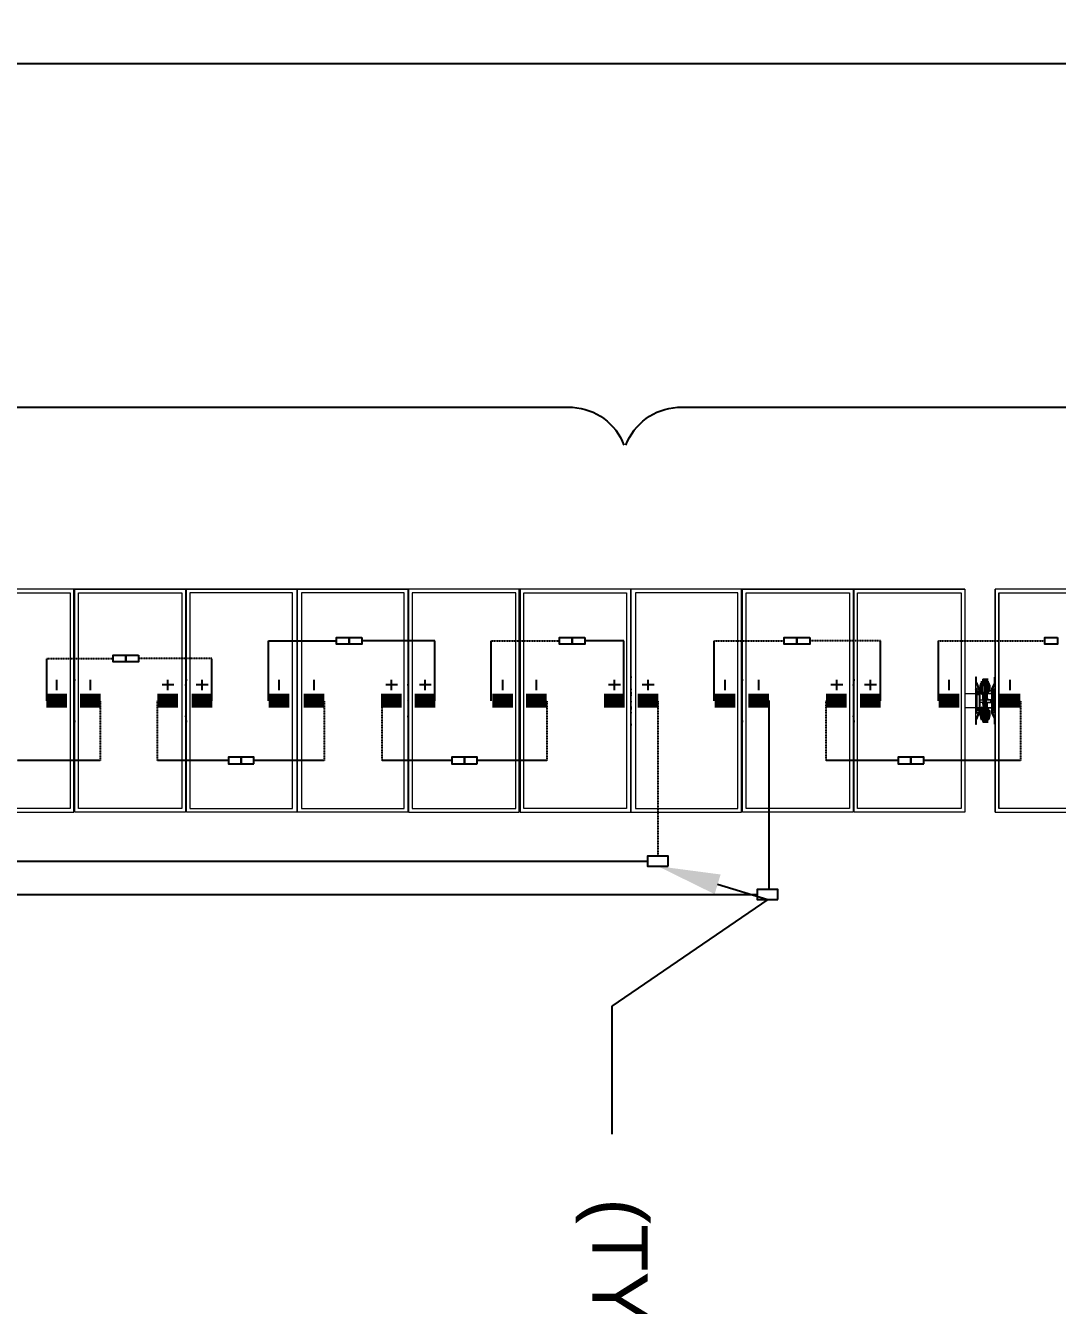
# Model space of a CAD drawing. Header units: feet. Extents: x -13743 to 68376, y -48 to 67763.
# Drawn here: x 4518.5 to 4889.8, y 2246 to 2706.7 of the extents above; entities that cross this region are included whole.
import ezdxf
from ezdxf import colors
from ezdxf.entities.mleader import LeaderData, LeaderLine
from ezdxf.lldxf.tags import DXFTag
from ezdxf.math import Vec2, Vec3

# ---------------------------------------------------------------- set-up
doc = ezdxf.new("R2010")
doc.units = ezdxf.units.FT
doc.header["$MEASUREMENT"] = 0
doc.linetypes.add('HIDDEN', pattern=[0.375, 0.25, -0.125])
for name, color, linetype in [('E-DC HARNESS-NEG', 170, 'DC HARNESS CABLE'), ('E-DC HARNESS-POS', 10, 'DC HARNESS CABLE'), ('E-HARN-COMP', 8, 'Continuous'), ('E-TRNK-CABL-NEG', 6, 'HIDDEN'), ('E-TRUNK-CABLE-POS', 6, 'HIDDEN'), ('G-ANNO-TEXT', 1, 'Continuous'), ('Polarity-Text', 7, 'Continuous')]:
    doc.layers.add(name, color=color, linetype=linetype)
doc.styles.add('NEI-A', font='arial.ttf')
doc.styles.get("Standard").update_dxf_attribs({"font": 'arial.ttf'})
tags = doc.linetypes.add('DC HARNESS CABLE', pattern='A,0.5,-0.2,["DH",Standard,S=0.1,R=0,X=-0.1,Y=-0.05],-0.2', length=0.9).pattern_tags.tags
tags[6] = DXFTag(74, 10)

# ---------------------------------------------------------------- blocks, each defined once
blk = doc.blocks.new('A$C47dfd34d')
at = {"lineweight": 5}
for points in [[(11.8445, 0.4133), (11.8445, 0), (12.0495, 0), (12.0495, 0.4133)], [(12.0428, 0.4067), (12.0428, 0.0067), (11.8529, 0.0067), (11.8529, 0.4067)], [(12.2562, 0.4133), (12.2562, 0), (12.0512, 0), (12.0512, 0.4133)], [(12.0578, 0.4067), (12.2495, 0.4067), (12.2495, 0.0067), (12.0578, 0.0067)], [(12.2578, 0.4133), (12.4628, 0.4133), (12.4628, 0), (12.2578, 0)], [(12.2645, 0.4067), (12.2645, 0.0067), (12.4545, 0.0067), (12.4545, 0.4067)], [(12.4628, 0.4133), (12.6678, 0.4133), (12.6678, 0), (12.4628, 0)], [(12.4712, 0.4067), (12.4712, 0.0067), (12.6612, 0.0067), (12.6612, 0.4067)], [(12.6695, 0), (12.8745, 0), (12.8745, 0.4133), (12.6695, 0.4133)], [(12.6762, 0.0067), (12.8678, 0.0067), (12.8678, 0.4067), (12.6762, 0.4067)], [(12.8761, 0.4133), (12.8761, 0), (13.0811, 0), (13.0811, 0.4133)], [(13.0728, 0.4067), (13.0728, 0.0067), (12.8828, 0.0067), (12.8828, 0.4067)], [(13.2861, 0.4133), (13.0811, 0.4133), (13.0811, 0), (13.2861, 0)], [(13.0895, 0.0067), (13.2795, 0.0067), (13.2795, 0.4067), (13.0895, 0.4067)], [(13.2878, 0), (13.2878, 0.4133), (13.4928, 0.4133), (13.4928, 0)], [(13.2945, 0.0067), (13.2945, 0.4067), (13.4861, 0.4067), (13.4861, 0.0067)], [(13.4945, 0), (13.4945, 0.4133), (13.6994, 0.4133), (13.6994, 0)], [(13.5011, 0.0067), (13.5011, 0.4067), (13.6928, 0.4067), (13.6928, 0.0067)], [(13.7561, 0.4133), (13.7561, 0), (13.9611, 0), (13.9611, 0.4133)], [(13.7561, 0), (13.7561, 0.4133)], [(13.9528, 0.4067), (13.9528, 0.0067), (13.7628, 0.0067), (13.7628, 0.4067)], [(13.7628, 0.0067), (13.7628, 0.4067)], [(12.0512, 0.25), (12.0495, 0.25)], [(12.2578, 0.25), (12.2562, 0.25)], [(12.4645, 0.25), (12.4628, 0.25)], [(12.6695, 0.25), (12.6678, 0.25)], [(12.8761, 0.25), (12.8745, 0.25)], [(13.0828, 0.25), (13.0811, 0.25)], [(13.2878, 0.25), (13.2861, 0.25)], [(13.4945, 0.25), (13.4928, 0.25)], [(13.7194, 0.2433), (13.7211, 0.2433)], [(13.7428, 0.2433), (13.7411, 0.2433), (13.7428, 0.2433), (13.7411, 0.2433), (13.7411, 0.235), (13.7411, 0.2433), (13.7411, 0.245), (13.7411, 0.2467), (13.7411, 0.245), (13.7394, 0.245), (13.7394, 0.2467), (13.7328, 0.2467), (13.7394, 0.2467), (13.7411, 0.2467), (13.7394, 0.2467), (13.7394, 0.245), (13.7394, 0.2433), (13.7394, 0.2417), (13.7394, 0.2433), (13.7411, 0.2433), (13.7394, 0.2433), (13.7411, 0.2433), (13.7411, 0.235), (13.7411, 0.2433), (13.7411, 0.245), (13.7394, 0.245), (13.7411, 0.245), (13.7394, 0.245), (13.7411, 0.245), (13.7411, 0.2433)], [(13.7361, 0.2433), (13.7344, 0.2433)], [(13.7378, 0.2417), (13.7361, 0.2417), (13.7378, 0.2417), (13.7378, 0.2433), (13.7394, 0.245), (13.7411, 0.245), (13.7411, 0.2467), (13.7428, 0.2467), (13.7411, 0.2467), (13.7411, 0.245), (13.7394, 0.245), (13.7378, 0.2433)], [(13.7361, 0.2433), (13.7361, 0.24), (13.7361, 0.2433), (13.7378, 0.2433)], [(13.7378, 0.2417), (13.7378, 0.2217), (13.7394, 0.2217), (13.7394, 0.2417)], [(13.7378, 0.2417), (13.7378, 0.2217), (13.7394, 0.2217), (13.7394, 0.2417)], [(13.7511, 0.2283), (13.7494, 0.2283), (13.7494, 0.23), (13.7544, 0.24), (13.7544, 0.2433), (13.7544, 0.25), (13.7561, 0.25), (13.7544, 0.25), (13.7544, 0.2433), (13.7544, 0.24), (13.7544, 0.2383), (13.7561, 0.2383), (13.7511, 0.2283), (13.7511, 0.225), (13.7544, 0.225), (13.7544, 0.2233), (13.7544, 0.1883), (13.7528, 0.1883), (13.7528, 0.19), (13.7528, 0.1917), (13.7511, 0.1917), (13.7511, 0.19), (13.7528, 0.19), (13.7528, 0.1883), (13.7544, 0.1883), (13.7544, 0.2233), (13.7528, 0.2233), (13.7528, 0.2217), (13.7528, 0.2233), (13.7544, 0.2233), (13.7544, 0.225), (13.7511, 0.225), (13.7511, 0.2283), (13.7494, 0.2283), (13.7494, 0.225), (13.7511, 0.225), (13.7494, 0.225), (13.7494, 0.1883), (13.7511, 0.1883), (13.7494, 0.1883), (13.7494, 0.185), (13.7494, 0.1833), (13.7494, 0.185), (13.7511, 0.185), (13.7511, 0.1883), (13.7544, 0.1883), (13.7511, 0.1883), (13.7511, 0.185), (13.7511, 0.1833), (13.7494, 0.1833), (13.7544, 0.1733), (13.7544, 0.175), (13.7561, 0.175), (13.7511, 0.185), (13.7494, 0.185), (13.7494, 0.1883), (13.7511, 0.1883), (13.7494, 0.1883), (13.7494, 0.225), (13.7511, 0.225), (13.7511, 0.2217), (13.7528, 0.2217), (13.7511, 0.2217), (13.7511, 0.22), (13.7528, 0.22), (13.7511, 0.22), (13.7528, 0.22), (13.7511, 0.22), (13.7528, 0.22), (13.7511, 0.22), (13.7528, 0.22), (13.7511, 0.22), (13.7528, 0.22), (13.7511, 0.2183), (13.7511, 0.22), (13.7511, 0.2217), (13.7511, 0.225), (13.7494, 0.225), (13.7494, 0.2283), (13.7494, 0.23), (13.7494, 0.2283)], [(13.7561, 0.2267), (13.7544, 0.225), (13.7544, 0.2283), (13.7511, 0.2283), (13.7494, 0.2283), (13.7494, 0.23), (13.7544, 0.24), (13.7544, 0.2383), (13.7561, 0.2383), (13.7511, 0.2283), (13.7544, 0.2283), (13.7544, 0.225)], [(13.7561, 0.24), (13.7544, 0.24)], [(13.7244, 0.2217), (13.7228, 0.22), (13.7244, 0.2183), (13.7261, 0.22)], [(13.7244, 0.2217), (13.7228, 0.2217), (13.7228, 0.22), (13.7228, 0.2183), (13.7244, 0.2183), (13.7261, 0.2183), (13.7261, 0.22), (13.7261, 0.2217)], [(13.7261, 0.22), (13.7244, 0.22)], [(13.7361, 0.1917), (13.7361, 0.2217), (13.7328, 0.2217), (13.7328, 0.1917)], [(13.7378, 0.2217), (13.7378, 0.1917), (13.7394, 0.1917), (13.7394, 0.2217)], [(13.7394, 0.2117), (13.7411, 0.2117), (13.7411, 0.2367), (13.7394, 0.2367), (13.7411, 0.2367), (13.7411, 0.2117)], [(13.7411, 0.2117), (13.7411, 0.2083), (13.7411, 0.21), (13.7428, 0.21), (13.7411, 0.21), (13.7411, 0.2083), (13.7411, 0.2117), (13.7411, 0.21), (13.7411, 0.2117), (13.7411, 0.235), (13.7428, 0.235), (13.7411, 0.235), (13.7411, 0.2117), (13.7411, 0.21)], [(13.7411, 0.2233), (13.7428, 0.2233), (13.7444, 0.225), (13.7428, 0.2233), (13.7444, 0.225), (13.7428, 0.2233)], [(13.7444, 0.2217), (13.7428, 0.2217), (13.7411, 0.2217), (13.7428, 0.2217), (13.7428, 0.22), (13.7411, 0.22), (13.7494, 0.22), (13.7411, 0.22), (13.7428, 0.22), (13.7428, 0.2217), (13.7411, 0.2217), (13.7428, 0.2217)], [(13.7428, 0.2217), (13.7411, 0.2217)], [(13.7444, 0.225), (13.7428, 0.2233), (13.7428, 0.225), (13.7428, 0.2233), (13.7444, 0.225), (13.7428, 0.2233)], [(13.7461, 0.225), (13.7461, 0.235), (13.7461, 0.225), (13.7478, 0.225)], [(13.7511, 0.2217), (13.7494, 0.22), (13.7511, 0.2183), (13.7528, 0.22)], [(13.7511, 0.2183), (13.7528, 0.2183), (13.7528, 0.22), (13.7528, 0.2217), (13.7511, 0.2217), (13.7494, 0.2217), (13.7494, 0.22), (13.7494, 0.2183)], [(13.7511, 0.2217), (13.7494, 0.22), (13.7511, 0.2183), (13.7528, 0.22)], [(13.7511, 0.2183), (13.7528, 0.2183), (13.7528, 0.22), (13.7528, 0.2217), (13.7511, 0.2217), (13.7494, 0.2217), (13.7494, 0.22), (13.7494, 0.2183)], [(13.7511, 0.22), (13.7511, 0.2183), (13.7528, 0.22), (13.7528, 0.2217), (13.7528, 0.22), (13.7511, 0.22), (13.7528, 0.22), (13.7511, 0.22), (13.7528, 0.22), (13.7511, 0.22), (13.7528, 0.22), (13.7511, 0.22), (13.7528, 0.22)], [(13.7511, 0.1933), (13.7528, 0.1933), (13.7528, 0.2183), (13.7528, 0.1933), (13.7511, 0.1933), (13.7511, 0.1917), (13.7511, 0.19), (13.7528, 0.19), (13.7528, 0.1917), (13.7511, 0.1917), (13.7528, 0.1917), (13.7511, 0.1917), (13.7528, 0.1917), (13.7511, 0.1917), (13.7528, 0.1917), (13.7511, 0.1917), (13.7528, 0.1917), (13.7511, 0.1917), (13.7511, 0.1933), (13.7511, 0.2183)], [(13.7544, 0.22), (13.7528, 0.22), (13.7544, 0.22), (13.7561, 0.22)], [(13.7561, 0.2283), (13.7561, 0.23), (13.7561, 0.2283), (13.7544, 0.2283)], [(13.7561, 0.2233), (13.7561, 0.225)], [(13.7211, 0.2083), (13.7194, 0.2083)], [(13.7244, 0.19), (13.7261, 0.1917), (13.7261, 0.1933), (13.7244, 0.1933), (13.7228, 0.1933), (13.7228, 0.1917), (13.7228, 0.19)], [(13.7244, 0.1933), (13.7228, 0.1917), (13.7244, 0.19), (13.7261, 0.1917)], [(13.7244, 0.1933), (13.7228, 0.1933), (13.7228, 0.1917), (13.7228, 0.19), (13.7244, 0.19), (13.7261, 0.19), (13.7261, 0.1917), (13.7261, 0.1933)], [(13.7261, 0.1917), (13.7244, 0.1917)], [(13.7261, 0.1917), (13.7244, 0.1917)], [(13.7294, 0.1883), (13.7311, 0.19)], [(13.7344, 0.21), (13.7328, 0.21), (13.7328, 0.2083), (13.7328, 0.21)], [(13.7494, 0.2083), (13.7394, 0.2083), (13.7494, 0.2083), (13.7478, 0.2083), (13.7478, 0.205), (13.7494, 0.205), (13.7478, 0.205), (13.7478, 0.2083)], [(13.7394, 0.2033), (13.7494, 0.2033)], [(13.7394, 0.2017), (13.7411, 0.2017), (13.7411, 0.1767), (13.7394, 0.1767), (13.7411, 0.1767), (13.7411, 0.2017)], [(13.7428, 0.21), (13.7411, 0.21), (13.7411, 0.2083), (13.7411, 0.21), (13.7428, 0.21), (13.7411, 0.21)], [(13.7428, 0.2033), (13.7411, 0.2033), (13.7428, 0.2033), (13.7411, 0.2033), (13.7428, 0.2033), (13.7411, 0.2033), (13.7428, 0.2033), (13.7411, 0.2033), (13.7411, 0.2017), (13.7411, 0.2), (13.7411, 0.1783), (13.7428, 0.1783), (13.7411, 0.1783), (13.7411, 0.2), (13.7411, 0.2017), (13.7411, 0.2033)], [(13.7428, 0.2033), (13.7411, 0.2033)], [(13.7428, 0.2033), (13.7411, 0.2033)], [(13.7411, 0.1933), (13.7494, 0.1933)], [(13.7444, 0.1917), (13.7428, 0.1917), (13.7411, 0.1917), (13.7428, 0.1917)], [(13.7428, 0.19), (13.7444, 0.1883), (13.7428, 0.19), (13.7444, 0.1883), (13.7428, 0.19), (13.7444, 0.1883), (13.7428, 0.19), (13.7428, 0.1883), (13.7411, 0.1883), (13.7428, 0.1883)], [(13.7511, 0.1933), (13.7494, 0.1917), (13.7511, 0.19), (13.7528, 0.1917)], [(13.7511, 0.19), (13.7528, 0.19), (13.7528, 0.1917), (13.7528, 0.1933), (13.7511, 0.1933), (13.7494, 0.1933), (13.7494, 0.1917), (13.7494, 0.19)], [(13.7511, 0.1933), (13.7494, 0.1917), (13.7511, 0.19), (13.7528, 0.1917)], [(13.7511, 0.19), (13.7528, 0.19), (13.7528, 0.1917), (13.7528, 0.1933), (13.7511, 0.1933), (13.7494, 0.1933), (13.7494, 0.1917), (13.7494, 0.19)], [(13.7528, 0.1917), (13.7511, 0.1917)], [(13.7511, 0.19), (13.7511, 0.1883)], [(13.7528, 0.1933), (13.7528, 0.1917)], [(13.7561, 0.2083), (13.7544, 0.2083)], [(13.7561, 0.2083), (13.7544, 0.2083)], [(13.7544, 0.205), (13.7561, 0.205)], [(13.7544, 0.2033), (13.7561, 0.2033)], [(13.7544, 0.1933), (13.7561, 0.1933)], [(13.7194, 0.185), (13.7211, 0.185), (13.7228, 0.1883), (13.7211, 0.1883)], [(13.7294, 0.1833), (13.7294, 0.1883), (13.7311, 0.1883), (13.7311, 0.185)], [(13.7361, 0.1683), (13.7344, 0.1683)], [(13.7344, 0.1667), (13.7394, 0.1667), (13.7411, 0.1667), (13.7394, 0.1667), (13.7411, 0.1667)], [(13.7378, 0.1683), (13.7394, 0.1683)], [(13.7428, 0.18), (13.7428, 0.1833), (13.7428, 0.18), (13.7411, 0.18)], [(13.7444, 0.1717), (13.7444, 0.18), (13.7411, 0.18), (13.7411, 0.1717)], [(13.7444, 0.1717), (13.7444, 0.18), (13.7411, 0.18), (13.7411, 0.1717)], [(13.7428, 0.1717), (13.7411, 0.1717)], [(13.7428, 0.1683), (13.7411, 0.1683), (13.7411, 0.17), (13.7428, 0.17), (13.7411, 0.17), (13.7411, 0.1683)], [(13.7444, 0.1867), (13.7444, 0.1883), (13.7461, 0.1883), (13.7461, 0.1783), (13.7461, 0.1883), (13.7461, 0.1783), (13.7444, 0.1717), (13.7461, 0.1783), (13.7461, 0.1883), (13.7444, 0.1883)], [(13.7444, 0.18), (13.7444, 0.1817)], [(13.7561, 0.1867), (13.7544, 0.1883), (13.7544, 0.185), (13.7511, 0.185), (13.7561, 0.175), (13.7544, 0.175), (13.7544, 0.1733), (13.7494, 0.1833), (13.7511, 0.1833), (13.7511, 0.185), (13.7544, 0.185), (13.7544, 0.1883), (13.7561, 0.1867), (13.7561, 0.1883)], [(13.7544, 0.1867), (13.7544, 0.1883)], [(13.7544, 0.1833), (13.7561, 0.1833), (13.7561, 0.185), (13.7561, 0.1833)], [(13.7561, 0.1733), (13.7544, 0.1733), (13.7544, 0.1717), (13.7544, 0.17), (13.7544, 0.1633), (13.7561, 0.1633), (13.7544, 0.1633), (13.7544, 0.17), (13.7544, 0.1717), (13.7544, 0.1733)]]:
    blk.add_lwpolyline(points, close=True, dxfattribs=at)
for points in [[(13.6994, 0.4133), (11.8445, 0.4133)], [(13.4861, 0.4067), (13.4861, 0.0067)], [(13.4928, 0.4133), (13.4928, 0)], [(15.6094, 0.4133), (13.7561, 0.4133)], [(12.0495, 0.235), (12.0512, 0.2467), (12.0512, 0.2433)], [(12.2562, 0.235), (12.2578, 0.2467), (12.2578, 0.2433)], [(12.4628, 0.235), (12.4628, 0.2467), (12.4628, 0.2433)], [(12.6678, 0.235), (12.6695, 0.2467), (12.6695, 0.2433)], [(12.8745, 0.235), (12.8761, 0.2467), (12.8761, 0.2433)], [(13.0811, 0.235), (13.0811, 0.2467), (13.0811, 0.2433)], [(13.2861, 0.235), (13.2878, 0.2467), (13.2878, 0.2433)], [(13.4928, 0.235), (13.4945, 0.2467), (13.4945, 0.2433)], [(13.7228, 0.2233), (13.7228, 0.225), (13.7211, 0.225), (13.7194, 0.2283), (13.7211, 0.2283), (13.7228, 0.225), (13.7261, 0.225), (13.7261, 0.2283), (13.7244, 0.2283), (13.7261, 0.2283), (13.7261, 0.23), (13.7228, 0.24), (13.7228, 0.2383), (13.7211, 0.2383), (13.7194, 0.24), (13.7211, 0.24), (13.7211, 0.2433), (13.7211, 0.25), (13.7194, 0.25), (13.7194, 0.1633), (13.7211, 0.1633), (13.7211, 0.17), (13.7211, 0.1733), (13.7194, 0.1733), (13.7211, 0.175), (13.7211, 0.1733), (13.7228, 0.1733), (13.7261, 0.1833), (13.7261, 0.185), (13.7244, 0.185), (13.7261, 0.185), (13.7261, 0.1883), (13.7228, 0.1883), (13.7211, 0.1883), (13.7211, 0.2233), (13.7228, 0.2233), (13.7228, 0.2217), (13.7228, 0.22), (13.7244, 0.22), (13.7244, 0.2183), (13.7228, 0.22)], [(13.7194, 0.24), (13.7211, 0.24)], [(13.7211, 0.2383), (13.7244, 0.2283), (13.7211, 0.2283), (13.7211, 0.23), (13.7194, 0.23)], [(13.7211, 0.24), (13.7211, 0.24)], [(13.7278, 0.2217), (13.7328, 0.2217), (13.7311, 0.2217), (13.7328, 0.2217), (13.7311, 0.2217), (13.7328, 0.2217), (13.7328, 0.2417), (13.7361, 0.2417), (13.7361, 0.2217), (13.7361, 0.1717), (13.7378, 0.1717), (13.7378, 0.1683), (13.7394, 0.1683), (13.7411, 0.1667), (13.7411, 0.1683), (13.7411, 0.1783), (13.7411, 0.2), (13.7411, 0.2017), (13.7411, 0.2033), (13.7428, 0.2033)], [(13.7278, 0.2267), (13.7278, 0.225), (13.7278, 0.235), (13.7294, 0.24), (13.7294, 0.2317), (13.7311, 0.2317), (13.7311, 0.2417), (13.7294, 0.2417)], [(13.7378, 0.2433), (13.7361, 0.2433), (13.7378, 0.2433), (13.7361, 0.2433), (13.7344, 0.2433), (13.7328, 0.2433), (13.7344, 0.2433), (13.7328, 0.2433), (13.7328, 0.2417), (13.7311, 0.2417)], [(13.7344, 0.2467), (13.7328, 0.2467), (13.7328, 0.245), (13.7344, 0.245), (13.7344, 0.2433), (13.7361, 0.2433), (13.7361, 0.24)], [(13.7344, 0.245), (13.7328, 0.245), (13.7328, 0.2467), (13.7328, 0.245), (13.7344, 0.245), (13.7344, 0.2433), (13.7361, 0.2433), (13.7361, 0.2417), (13.7378, 0.2417), (13.7378, 0.2433), (13.7394, 0.245), (13.7411, 0.245), (13.7411, 0.2467), (13.7428, 0.2467)], [(13.7328, 0.2433), (13.7328, 0.235), (13.7328, 0.2433), (13.7328, 0.245), (13.7328, 0.2467), (13.7394, 0.2467), (13.7394, 0.245), (13.7394, 0.2433), (13.7378, 0.2433), (13.7394, 0.2433), (13.7378, 0.2433), (13.7394, 0.2433), (13.7378, 0.2433), (13.7361, 0.2433), (13.7378, 0.2433), (13.7394, 0.2433), (13.7378, 0.2433), (13.7394, 0.2433), (13.7394, 0.245), (13.7411, 0.245), (13.7428, 0.245), (13.7411, 0.245), (13.7428, 0.245), (13.7411, 0.245), (13.7411, 0.2467), (13.7394, 0.2467)], [(13.7328, 0.245), (13.7328, 0.245)], [(13.7328, 0.245), (13.7328, 0.245)], [(13.7344, 0.2433), (13.7361, 0.2433)], [(13.7361, 0.1667), (13.7344, 0.1667), (13.7411, 0.1667), (13.7428, 0.1667), (13.7411, 0.1667), (13.7394, 0.1683), (13.7411, 0.1683), (13.7411, 0.17), (13.7428, 0.17), (13.7411, 0.17), (13.7394, 0.17), (13.7411, 0.17), (13.7411, 0.1683), (13.7394, 0.1683), (13.7378, 0.1683), (13.7378, 0.1717), (13.7394, 0.1717), (13.7394, 0.17), (13.7394, 0.1717), (13.7378, 0.1717), (13.7361, 0.1717), (13.7361, 0.2217), (13.7361, 0.24), (13.7378, 0.24), (13.7394, 0.24), (13.7378, 0.24), (13.7394, 0.24)], [(13.7361, 0.2433), (13.7378, 0.2433)], [(13.7361, 0.2433), (13.7378, 0.2433)], [(13.7394, 0.2217), (13.7394, 0.2417), (13.7378, 0.2417), (13.7378, 0.2217), (13.7361, 0.2217), (13.7361, 0.24), (13.7378, 0.24), (13.7361, 0.24), (13.7361, 0.2217), (13.7378, 0.2217), (13.7378, 0.1917), (13.7394, 0.1917), (13.7394, 0.2217), (13.7394, 0.1917), (13.7378, 0.1917), (13.7378, 0.2217), (13.7361, 0.2217), (13.7361, 0.1917), (13.7378, 0.1917), (13.7378, 0.1717), (13.7394, 0.1717), (13.7394, 0.1917), (13.7394, 0.1717), (13.7378, 0.1717), (13.7378, 0.1917), (13.7361, 0.1917), (13.7378, 0.1917), (13.7378, 0.1717), (13.7394, 0.1717), (13.7394, 0.1917)], [(13.7378, 0.2433), (13.7394, 0.2433)], [(13.7378, 0.2433), (13.7394, 0.2433)], [(13.7378, 0.2433), (13.7394, 0.2433)], [(13.7378, 0.2433), (13.7394, 0.2433)], [(13.7378, 0.2433), (13.7394, 0.2433)], [(13.7378, 0.2433), (13.7394, 0.2433)], [(13.7378, 0.2433), (13.7394, 0.2433)], [(13.7378, 0.2433), (13.7394, 0.2433)], [(13.7378, 0.2433), (13.7394, 0.2433)], [(13.7378, 0.2433), (13.7394, 0.2433)], [(13.7394, 0.2417), (13.7394, 0.2433)], [(13.7394, 0.2433), (13.7411, 0.2433)], [(13.7394, 0.2433), (13.7411, 0.2433)], [(13.7394, 0.2433), (13.7411, 0.2433)], [(13.7394, 0.2433), (13.7411, 0.2433), (13.7411, 0.235), (13.7411, 0.2433)], [(13.7394, 0.2433), (13.7411, 0.2433)], [(13.7394, 0.2433), (13.7411, 0.2433)], [(13.7411, 0.245), (13.7411, 0.245)], [(13.7411, 0.245), (13.7411, 0.245)], [(13.7411, 0.245), (13.7411, 0.245)], [(13.7411, 0.2433), (13.7428, 0.2433)], [(13.7411, 0.2433), (13.7428, 0.2433)], [(13.7411, 0.2433), (13.7428, 0.2433)], [(13.7411, 0.2433), (13.7428, 0.2433)], [(13.7411, 0.2433), (13.7428, 0.2433)], [(13.7444, 0.2317), (13.7444, 0.23), (13.7444, 0.2283), (13.7428, 0.2283), (13.7428, 0.2317), (13.7411, 0.2317), (13.7428, 0.2317), (13.7428, 0.2283), (13.7411, 0.2283), (13.7444, 0.2283), (13.7444, 0.23), (13.7444, 0.2317), (13.7411, 0.2317), (13.7411, 0.2417), (13.7444, 0.2417), (13.7411, 0.2417), (13.7428, 0.2417)], [(13.7411, 0.2317), (13.7428, 0.2317), (13.7428, 0.2283), (13.7444, 0.2283), (13.7444, 0.23), (13.7444, 0.2233), (13.7428, 0.2233), (13.7411, 0.2283), (13.7428, 0.2283), (13.7428, 0.2233), (13.7444, 0.2233), (13.7444, 0.23), (13.7444, 0.2317), (13.7444, 0.24), (13.7461, 0.235), (13.7461, 0.225), (13.7444, 0.225), (13.7444, 0.2267), (13.7444, 0.225), (13.7461, 0.225), (13.7461, 0.235), (13.7444, 0.24), (13.7444, 0.2317), (13.7411, 0.2317), (13.7411, 0.2417), (13.7444, 0.2417)], [(13.7461, 0.235), (13.7444, 0.24), (13.7444, 0.2317), (13.7411, 0.2317), (13.7411, 0.2417)], [(13.7428, 0.24), (13.7428, 0.24)], [(13.7428, 0.24), (13.7428, 0.24)], [(13.7428, 0.24), (13.7428, 0.24)], [(13.7561, 0.2433), (13.7544, 0.2433), (13.7561, 0.2433)], [(13.7561, 0.2433), (13.7544, 0.2433), (13.7561, 0.2433)], [(13.7544, 0.24), (13.7544, 0.24)], [(13.7544, 0.24), (13.7544, 0.24)], [(12.0495, 0.2283), (12.0512, 0.2283)], [(12.0512, 0.2217), (12.0495, 0.2217)], [(12.0495, 0.22), (12.0512, 0.22)], [(12.0512, 0.2167), (12.0495, 0.2167), (12.0512, 0.2183)], [(12.2562, 0.2283), (12.2578, 0.2283)], [(12.2578, 0.2217), (12.2562, 0.2217)], [(12.2562, 0.22), (12.2578, 0.22)], [(12.2578, 0.2167), (12.2562, 0.2167), (12.2578, 0.2183)], [(12.4628, 0.2283), (12.4645, 0.2283)], [(12.4628, 0.2217), (12.4645, 0.2217)], [(12.4628, 0.22), (12.4645, 0.22)], [(12.4628, 0.2183), (12.4628, 0.2167), (12.4645, 0.2167)], [(12.6678, 0.2283), (12.6695, 0.2283)], [(12.6695, 0.2217), (12.6678, 0.2217)], [(12.6678, 0.22), (12.6695, 0.22)], [(12.6695, 0.2167), (12.6678, 0.2167), (12.6695, 0.2183)], [(12.8745, 0.2283), (12.8761, 0.2283)], [(12.8761, 0.2217), (12.8745, 0.2217)], [(12.8745, 0.22), (12.8761, 0.22)], [(12.8761, 0.2167), (12.8745, 0.2167), (12.8761, 0.2183)], [(13.0811, 0.2283), (13.0828, 0.2283)], [(13.0811, 0.2217), (13.0828, 0.2217)], [(13.0811, 0.22), (13.0828, 0.22)], [(13.0811, 0.2183), (13.0811, 0.2167), (13.0828, 0.2167)], [(13.2861, 0.2283), (13.2878, 0.2283)], [(13.2878, 0.2217), (13.2861, 0.2217)], [(13.2861, 0.22), (13.2878, 0.22)], [(13.2878, 0.2167), (13.2861, 0.2167), (13.2878, 0.2183)], [(13.4928, 0.2283), (13.4945, 0.2283)], [(13.4945, 0.2217), (13.4928, 0.2217)], [(13.4928, 0.22), (13.4945, 0.22)], [(13.4945, 0.2167), (13.4928, 0.2167), (13.4945, 0.2183)], [(13.6994, 0.22), (13.7211, 0.22)], [(13.7194, 0.23), (13.7194, 0.23)], [(13.7194, 0.2283), (13.7194, 0.2283)], [(13.7211, 0.2233), (13.7211, 0.225)], [(13.7278, 0.22), (13.7261, 0.22), (13.7244, 0.22), (13.7261, 0.22), (13.7261, 0.2217), (13.7244, 0.2217), (13.7228, 0.2217)], [(13.7228, 0.1933), (13.7228, 0.2183)], [(13.7244, 0.22), (13.7261, 0.22)], [(13.7244, 0.22), (13.7261, 0.22)], [(13.7244, 0.22), (13.7261, 0.22)], [(13.7244, 0.22), (13.7261, 0.22)], [(13.7244, 0.22), (13.7261, 0.22)], [(13.7244, 0.22), (13.7261, 0.22)], [(13.7278, 0.1783), (13.7278, 0.1883), (13.7278, 0.225), (13.7261, 0.225), (13.7278, 0.225), (13.7261, 0.2283), (13.7261, 0.23)], [(13.7261, 0.225), (13.7261, 0.225)], [(13.7261, 0.225), (13.7261, 0.2217)], [(13.7261, 0.2183), (13.7261, 0.1933)], [(13.7278, 0.205), (13.7278, 0.2083), (13.7328, 0.2083), (13.7328, 0.2117), (13.7328, 0.21), (13.7328, 0.2117), (13.7328, 0.2367), (13.7344, 0.2367)], [(13.7278, 0.235), (13.7278, 0.225), (13.7294, 0.225), (13.7311, 0.2233), (13.7294, 0.225), (13.7311, 0.2233), (13.7311, 0.225)], [(13.7278, 0.225), (13.7278, 0.225)], [(13.7311, 0.2183), (13.7294, 0.22), (13.7278, 0.22), (13.7328, 0.22)], [(13.7294, 0.235), (13.7294, 0.235)], [(13.7294, 0.2317), (13.7294, 0.23), (13.7294, 0.2283), (13.7311, 0.2283), (13.7311, 0.2317), (13.7328, 0.2317)], [(13.7294, 0.23), (13.7294, 0.225), (13.7294, 0.2233), (13.7311, 0.2233), (13.7311, 0.2283), (13.7328, 0.2283)], [(13.7328, 0.2233), (13.7311, 0.2233)], [(13.7328, 0.2117), (13.7328, 0.235), (13.7344, 0.235)], [(13.7361, 0.2217), (13.7378, 0.2217)], [(13.7394, 0.2367), (13.7411, 0.2367), (13.7411, 0.2117), (13.7394, 0.2117)], [(13.7411, 0.21), (13.7411, 0.2083), (13.7411, 0.2117), (13.7411, 0.235), (13.7428, 0.235)], [(13.7411, 0.2283), (13.7428, 0.2283), (13.7428, 0.2233), (13.7444, 0.2233), (13.7444, 0.23)], [(13.7428, 0.2233), (13.7411, 0.2233)], [(13.7444, 0.2217), (13.7428, 0.2217), (13.7444, 0.2217), (13.7428, 0.2217), (13.7428, 0.22), (13.7411, 0.22), (13.7494, 0.22)], [(13.7428, 0.225), (13.7428, 0.2233), (13.7444, 0.225)], [(13.7444, 0.235), (13.7444, 0.235)], [(13.7444, 0.235), (13.7444, 0.235)], [(13.7494, 0.225), (13.7494, 0.225)], [(13.7494, 0.225), (13.7494, 0.225)], [(13.7511, 0.225), (13.7511, 0.225)], [(13.7511, 0.225), (13.7511, 0.225)], [(12.0495, 0.2067), (12.0512, 0.2083)], [(12.0512, 0.205), (12.0495, 0.205)], [(12.0495, 0.195), (12.0512, 0.195)], [(12.0512, 0.1933), (12.0495, 0.1933)], [(12.0495, 0.1917), (12.0512, 0.1917)], [(12.2562, 0.2067), (12.2578, 0.2083)], [(12.2578, 0.205), (12.2562, 0.205)], [(12.2562, 0.195), (12.2578, 0.195)], [(12.2578, 0.1933), (12.2562, 0.1933)], [(12.2562, 0.1917), (12.2578, 0.1917)], [(12.4628, 0.2067), (12.4628, 0.2083)], [(12.4628, 0.205), (12.4645, 0.205)], [(12.4628, 0.195), (12.4645, 0.195)], [(12.4628, 0.1933), (12.4645, 0.1933)], [(12.4628, 0.1917), (12.4645, 0.1917)], [(12.6678, 0.2067), (12.6695, 0.2083)], [(12.6695, 0.205), (12.6678, 0.205)], [(12.6678, 0.195), (12.6695, 0.195)], [(12.6695, 0.1933), (12.6678, 0.1933)], [(12.6678, 0.1917), (12.6695, 0.1917)], [(12.8745, 0.2067), (12.8761, 0.2083)], [(12.8761, 0.205), (12.8745, 0.205)], [(12.8745, 0.195), (12.8761, 0.195)], [(12.8761, 0.1933), (12.8745, 0.1933)], [(12.8745, 0.1917), (12.8761, 0.1917)], [(13.0811, 0.2067), (13.0811, 0.2083)], [(13.0811, 0.205), (13.0828, 0.205)], [(13.0811, 0.195), (13.0828, 0.195)], [(13.0811, 0.1933), (13.0828, 0.1933)], [(13.0811, 0.1917), (13.0828, 0.1917)], [(13.2861, 0.2067), (13.2878, 0.2083)], [(13.2878, 0.205), (13.2861, 0.205)], [(13.2861, 0.195), (13.2878, 0.195)], [(13.2878, 0.1933), (13.2861, 0.1933)], [(13.2861, 0.1917), (13.2878, 0.1917)], [(13.4928, 0.2067), (13.4945, 0.2083)], [(13.4945, 0.205), (13.4928, 0.205)], [(13.4928, 0.195), (13.4945, 0.195)], [(13.4945, 0.1933), (13.4928, 0.1933)], [(13.4928, 0.1917), (13.4945, 0.1917)], [(13.7211, 0.1933), (13.6994, 0.1933)], [(13.7211, 0.205), (13.7194, 0.205)], [(13.7211, 0.2033), (13.7194, 0.2033)], [(13.7228, 0.1867), (13.7228, 0.1883), (13.7228, 0.19)], [(13.7244, 0.1917), (13.7261, 0.1917)], [(13.7244, 0.1917), (13.7261, 0.1917)], [(13.7244, 0.1917), (13.7261, 0.1917)], [(13.7244, 0.1917), (13.7261, 0.1917)], [(13.7244, 0.1917), (13.7261, 0.1917)], [(13.7278, 0.185), (13.7261, 0.185), (13.7278, 0.1883), (13.7261, 0.1883), (13.7278, 0.1883), (13.7294, 0.1883), (13.7311, 0.19), (13.7311, 0.1883), (13.7328, 0.1883)], [(13.7261, 0.19), (13.7261, 0.1883)], [(13.7278, 0.2083), (13.7294, 0.2083)], [(13.7328, 0.2017), (13.7328, 0.2), (13.7328, 0.2033), (13.7278, 0.2033)], [(13.7328, 0.1933), (13.7278, 0.1933)], [(13.7394, 0.1667), (13.7411, 0.1667), (13.7394, 0.1683), (13.7411, 0.1683), (13.7411, 0.1783), (13.7411, 0.1683), (13.7411, 0.1667), (13.7394, 0.1683), (13.7378, 0.1683), (13.7361, 0.1683), (13.7361, 0.1717), (13.7328, 0.1717), (13.7328, 0.1917), (13.7311, 0.1917), (13.7328, 0.1917), (13.7311, 0.1917), (13.7328, 0.1917), (13.7278, 0.1917), (13.7294, 0.1917)], [(13.7294, 0.1933), (13.7311, 0.195)], [(13.7328, 0.21), (13.7344, 0.21)], [(13.7328, 0.21), (13.7344, 0.21)], [(13.7344, 0.2033), (13.7328, 0.2033), (13.7344, 0.2033), (13.7328, 0.2033), (13.7344, 0.2033), (13.7328, 0.2033), (13.7344, 0.2033), (13.7328, 0.2033), (13.7328, 0.1767), (13.7344, 0.1767)], [(13.7328, 0.2033), (13.7328, 0.2), (13.7328, 0.1783), (13.7344, 0.1783)], [(13.7378, 0.1717), (13.7361, 0.1717), (13.7361, 0.1917), (13.7361, 0.1717), (13.7361, 0.17), (13.7344, 0.17), (13.7361, 0.17)], [(13.7394, 0.2083), (13.7494, 0.2083)], [(13.7494, 0.2033), (13.7394, 0.2033)], [(13.7394, 0.2017), (13.7411, 0.2017), (13.7411, 0.1767), (13.7394, 0.1767)], [(13.7411, 0.21), (13.7411, 0.2117)], [(13.7411, 0.21), (13.7411, 0.2117)], [(13.7411, 0.21), (13.7428, 0.21)], [(13.7411, 0.21), (13.7428, 0.21)], [(13.7411, 0.21), (13.7428, 0.21)], [(13.7411, 0.21), (13.7428, 0.21)], [(13.7411, 0.21), (13.7428, 0.21)], [(13.7411, 0.21), (13.7428, 0.21)], [(13.7411, 0.21), (13.7428, 0.21)], [(13.7411, 0.21), (13.7428, 0.21)], [(13.7411, 0.2083), (13.7411, 0.21)], [(13.7411, 0.21), (13.7428, 0.21)], [(13.7411, 0.21), (13.7428, 0.21)], [(13.7411, 0.21), (13.7428, 0.21)], [(13.7411, 0.2033), (13.7411, 0.2)], [(13.7411, 0.2033), (13.7411, 0.2)], [(13.7411, 0.2033), (13.7411, 0.2)], [(13.7411, 0.2033), (13.7411, 0.2)], [(13.7411, 0.2033), (13.7428, 0.2033)], [(13.7411, 0.2033), (13.7428, 0.2033)], [(13.7411, 0.2033), (13.7411, 0.2)], [(13.7411, 0.2033), (13.7411, 0.2)], [(13.7411, 0.2033), (13.7428, 0.2033)], [(13.7411, 0.2033), (13.7428, 0.2033)], [(13.7411, 0.2033), (13.7428, 0.2033)], [(13.7411, 0.2033), (13.7428, 0.2033)], [(13.7411, 0.2033), (13.7428, 0.2033)], [(13.7411, 0.2033), (13.7428, 0.2033)], [(13.7494, 0.1933), (13.7411, 0.1933)], [(13.7411, 0.1917), (13.7428, 0.1917), (13.7411, 0.1917)], [(13.7411, 0.1917), (13.7428, 0.1917), (13.7411, 0.1917)], [(13.7411, 0.1917), (13.7428, 0.1917), (13.7411, 0.1917), (13.7428, 0.1917), (13.7444, 0.1917), (13.7428, 0.1917), (13.7444, 0.1917)], [(13.7444, 0.1883), (13.7428, 0.19), (13.7444, 0.1883), (13.7428, 0.19), (13.7428, 0.1883), (13.7411, 0.1883)], [(13.7511, 0.1917), (13.7528, 0.1917)], [(13.7511, 0.1917), (13.7528, 0.1917)], [(13.7511, 0.1917), (13.7528, 0.1917)], [(13.7511, 0.1917), (13.7528, 0.1917)], [(13.7511, 0.1917), (13.7528, 0.1917)], [(13.7511, 0.1917), (13.7528, 0.1917)], [(13.7528, 0.1933), (13.7544, 0.1933)], [(12.0512, 0.185), (12.0495, 0.185)], [(12.0512, 0.17), (12.0512, 0.1667), (12.0495, 0.1783)], [(12.0512, 0.1667), (12.0512, 0.1667)], [(12.2578, 0.185), (12.2562, 0.185)], [(12.2578, 0.17), (12.2578, 0.1667), (12.2562, 0.1783)], [(12.2578, 0.1667), (12.2578, 0.1667)], [(12.4628, 0.185), (12.4645, 0.185)], [(12.4628, 0.17), (12.4628, 0.1667), (12.4628, 0.1783)], [(12.4628, 0.1667), (12.4628, 0.1667)], [(12.6695, 0.185), (12.6678, 0.185)], [(12.6695, 0.17), (12.6695, 0.1667), (12.6678, 0.1783)], [(12.6695, 0.1667), (12.6695, 0.1667)], [(12.8761, 0.185), (12.8745, 0.185)], [(12.8761, 0.17), (12.8761, 0.1667), (12.8745, 0.1783)], [(12.8761, 0.1667), (12.8761, 0.1667)], [(13.0811, 0.185), (13.0828, 0.185)], [(13.0811, 0.17), (13.0811, 0.1667), (13.0811, 0.1783)], [(13.0811, 0.1667), (13.0811, 0.1667)], [(13.2878, 0.185), (13.2861, 0.185)], [(13.2878, 0.17), (13.2878, 0.1667), (13.2861, 0.1783)], [(13.2878, 0.1667), (13.2878, 0.1667)], [(13.4945, 0.185), (13.4928, 0.185)], [(13.4945, 0.17), (13.4945, 0.1667), (13.4928, 0.1783)], [(13.4945, 0.1667), (13.4945, 0.1667)], [(13.7194, 0.1817), (13.7211, 0.1833), (13.7211, 0.185), (13.7244, 0.185), (13.7211, 0.175)], [(13.7194, 0.1833), (13.7194, 0.1833)], [(13.7194, 0.1817), (13.7194, 0.1817)], [(13.7211, 0.1733), (13.7194, 0.1733), (13.7194, 0.1717)], [(13.7211, 0.17), (13.7194, 0.17), (13.7211, 0.17)], [(13.7211, 0.1867), (13.7211, 0.1883)], [(13.7211, 0.1733), (13.7211, 0.1733)], [(13.7261, 0.1883), (13.7261, 0.1883)], [(13.7261, 0.1833), (13.7261, 0.185)], [(13.7278, 0.1883), (13.7278, 0.1883)], [(13.7278, 0.1867), (13.7278, 0.1883), (13.7278, 0.1783), (13.7294, 0.1717)], [(13.7294, 0.1817), (13.7294, 0.18), (13.7311, 0.18), (13.7311, 0.1833)], [(13.7294, 0.18), (13.7294, 0.1717), (13.7311, 0.1717), (13.7311, 0.18), (13.7328, 0.18)], [(13.7294, 0.1783), (13.7294, 0.1783)], [(13.7328, 0.185), (13.7311, 0.185)], [(13.7311, 0.1717), (13.7328, 0.1717), (13.7328, 0.1683), (13.7328, 0.1783), (13.7328, 0.1683), (13.7328, 0.1667), (13.7344, 0.1683), (13.7328, 0.1667), (13.7344, 0.1667), (13.7328, 0.1667), (13.7344, 0.1667)], [(13.7344, 0.17), (13.7328, 0.17), (13.7328, 0.1683), (13.7344, 0.1683), (13.7361, 0.1683), (13.7344, 0.1683), (13.7361, 0.1683)], [(13.7328, 0.1683), (13.7328, 0.1683)], [(13.7328, 0.1667), (13.7328, 0.1667)], [(13.7378, 0.17), (13.7361, 0.17), (13.7361, 0.1717), (13.7361, 0.17), (13.7378, 0.17), (13.7361, 0.17), (13.7378, 0.17), (13.7394, 0.17), (13.7411, 0.17), (13.7394, 0.17), (13.7378, 0.17), (13.7361, 0.17), (13.7378, 0.17), (13.7394, 0.17), (13.7378, 0.17), (13.7394, 0.17), (13.7378, 0.17), (13.7361, 0.17), (13.7378, 0.17), (13.7394, 0.17), (13.7378, 0.17), (13.7361, 0.17), (13.7378, 0.17), (13.7394, 0.17), (13.7394, 0.1717), (13.7378, 0.1717), (13.7378, 0.1683), (13.7394, 0.1683), (13.7411, 0.1667), (13.7411, 0.1683), (13.7411, 0.17), (13.7394, 0.17), (13.7411, 0.17), (13.7428, 0.17), (13.7411, 0.17), (13.7411, 0.1683), (13.7428, 0.1683)], [(13.7378, 0.1683), (13.7394, 0.1683)], [(13.7378, 0.1683), (13.7394, 0.1683)], [(13.7394, 0.1683), (13.7378, 0.1683)], [(13.7378, 0.1683), (13.7394, 0.1683)], [(13.7378, 0.1683), (13.7394, 0.1683)], [(13.7394, 0.1683), (13.7378, 0.1683)], [(13.7428, 0.1667), (13.7411, 0.1667), (13.7394, 0.1683), (13.7411, 0.1683), (13.7411, 0.1783), (13.7428, 0.1783)], [(13.7394, 0.1683), (13.7411, 0.1683)], [(13.7394, 0.1683), (13.7411, 0.1683)], [(13.7428, 0.185), (13.7428, 0.1833), (13.7444, 0.1833), (13.7428, 0.1833), (13.7428, 0.185), (13.7428, 0.1883), (13.7444, 0.1883), (13.7444, 0.1867), (13.7444, 0.1833), (13.7428, 0.1833), (13.7428, 0.185), (13.7428, 0.1883), (13.7444, 0.1883), (13.7444, 0.1867), (13.7444, 0.1833), (13.7444, 0.1867), (13.7444, 0.1883), (13.7428, 0.1883), (13.7428, 0.185), (13.7411, 0.185), (13.7428, 0.185), (13.7411, 0.185)], [(13.7428, 0.1833), (13.7428, 0.18), (13.7411, 0.18), (13.7444, 0.18), (13.7444, 0.1817)], [(13.7411, 0.18), (13.7411, 0.1717), (13.7444, 0.1717), (13.7444, 0.18)], [(13.7411, 0.1683), (13.7411, 0.1783)], [(13.7411, 0.1783), (13.7411, 0.1683)], [(13.7411, 0.1717), (13.7428, 0.1717)], [(13.7411, 0.1667), (13.7411, 0.1667)], [(13.7411, 0.1667), (13.7411, 0.1667)], [(13.7411, 0.1667), (13.7411, 0.1667)], [(13.7428, 0.1717), (13.7428, 0.1717)], [(13.7428, 0.1717), (13.7428, 0.1717)], [(13.7428, 0.1717), (13.7428, 0.1717)], [(13.7444, 0.1783), (13.7444, 0.1783)], [(13.7444, 0.1783), (13.7444, 0.1783)], [(13.7461, 0.1783), (13.7444, 0.1717)], [(13.7494, 0.1883), (13.7494, 0.1883)], [(13.7494, 0.1883), (13.7494, 0.1883)], [(13.7511, 0.1883), (13.7511, 0.1883)], [(13.7511, 0.1883), (13.7511, 0.1883)], [(13.7544, 0.1733), (13.7544, 0.1733)], [(13.7544, 0.1733), (13.7544, 0.1733)], [(13.7544, 0.17), (13.7544, 0.17)], [(13.7561, 0.17), (13.7544, 0.17), (13.7561, 0.17)], [(13.7544, 0.17), (13.7544, 0.17)], [(13.7561, 0.17), (13.7544, 0.17), (13.7561, 0.17)], [(12.0495, 0.1633), (12.0512, 0.1633)], [(12.0495, 0.1617), (12.0512, 0.1617)], [(12.2562, 0.1633), (12.2578, 0.1633)], [(12.2562, 0.1617), (12.2578, 0.1617)], [(12.4628, 0.1633), (12.4645, 0.1633)], [(12.4628, 0.1617), (12.4645, 0.1617)], [(12.6678, 0.1633), (12.6695, 0.1633)], [(12.6678, 0.1617), (12.6695, 0.1617)], [(12.8745, 0.1633), (12.8761, 0.1633)], [(12.8745, 0.1617), (12.8761, 0.1617)], [(13.0811, 0.1633), (13.0828, 0.1633)], [(13.0811, 0.1617), (13.0828, 0.1617)], [(13.2861, 0.1633), (13.2878, 0.1633)], [(13.2861, 0.1617), (13.2878, 0.1617)], [(13.4928, 0.1633), (13.4945, 0.1633)], [(13.4928, 0.1617), (13.4945, 0.1617)]]:
    blk.add_lwpolyline(points, dxfattribs=at)

msp = doc.modelspace()

# ---------------------------------------------------------------- linework, layer by layer
at = {"layer": 'E-DC HARNESS-NEG', "ltscale": 0.5}
msp.add_lwpolyline([(4129.39, 2393.92), (4781.87, 2393.92)], dxfattribs=at)
at = {"layer": 'E-DC HARNESS-POS', "ltscale": 0.5}
msp.add_lwpolyline([(4147.39, 2405.92), (4742.29, 2405.92)], dxfattribs=at)
at = {"layer": 'E-HARN-COMP'}
for points in [[(4634.89, 2486.39), (4634.89, 2484.06), (4630.33, 2484.06), (4630.33, 2486.39)], [(4639.45, 2486.39), (4639.45, 2484.06), (4634.89, 2484.06), (4634.89, 2486.39)], [(4715.25, 2486.39), (4715.25, 2484.06), (4710.68, 2484.06), (4710.68, 2486.39)], [(4719.81, 2486.39), (4719.81, 2484.06), (4715.25, 2484.06), (4715.25, 2486.39)], [(4796.11, 2486.39), (4796.11, 2484.06), (4791.55, 2484.06), (4791.55, 2486.39)], [(4800.68, 2486.39), (4800.68, 2484.06), (4796.11, 2484.06), (4796.11, 2486.39)], [(4889.84, 2486.39), (4889.84, 2484.06), (4885.28, 2484.06), (4885.28, 2486.39)], [(4554.57, 2480.05), (4554.57, 2477.73), (4550.01, 2477.73), (4550.01, 2480.05)], [(4559.14, 2480.05), (4559.14, 2477.73), (4554.57, 2477.73), (4554.57, 2480.05)], [(4596.03, 2440.99), (4596.03, 2443.31), (4591.47, 2443.31), (4591.47, 2440.99)], [(4600.6, 2440.99), (4600.6, 2443.31), (4596.03, 2443.31), (4596.03, 2440.99)], [(4676.5, 2440.99), (4676.5, 2443.31), (4671.93, 2443.31), (4671.93, 2440.99)], [(4681.06, 2440.99), (4681.06, 2443.31), (4676.5, 2443.31), (4676.5, 2440.99)], [(4837.14, 2440.99), (4837.14, 2443.31), (4832.58, 2443.31), (4832.58, 2440.99)], [(4841.71, 2440.99), (4841.71, 2443.31), (4837.14, 2443.31), (4837.14, 2440.99)], [(4749.74, 2404.11), (4749.74, 2407.73), (4742.29, 2407.73), (4742.29, 2404.11)], [(4789.28, 2392.11), (4789.28, 2395.73), (4781.83, 2395.73), (4781.83, 2392.11)]]:
    msp.add_lwpolyline(points, close=True, dxfattribs=at)
at = {"layer": 'E-HARN-COMP', "const_width": 5}
for points in [[(4525.94, 2463.69), (4533.4, 2463.69)], [(4545.53, 2463.69), (4538.08, 2463.69)], [(4565.92, 2463.69), (4573.38, 2463.69)], [(4585.67, 2463.69), (4578.22, 2463.69)], [(4605.92, 2463.69), (4613.37, 2463.69)], [(4625.98, 2463.69), (4618.53, 2463.69)], [(4646.39, 2463.69), (4653.84, 2463.69)], [(4665.99, 2463.69), (4658.53, 2463.69)], [(4686.45, 2463.69), (4693.9, 2463.69)], [(4706.04, 2463.69), (4698.58, 2463.69)], [(4726.6, 2463.69), (4734.06, 2463.69)], [(4746.2, 2463.69), (4738.74, 2463.69)], [(4766.44, 2463.69), (4773.9, 2463.69)], [(4786.03, 2463.69), (4778.58, 2463.69)], [(4806.59, 2463.69), (4814.05, 2463.69)], [(4826.19, 2463.69), (4818.74, 2463.69)], [(4847.07, 2463.69), (4854.52, 2463.69)], [(4876.51, 2463.69), (4869.06, 2463.69)]]:
    msp.add_lwpolyline(points, dxfattribs=at)
at = {"layer": 'E-TRNK-CABL-NEG', "ltscale": 0.1}
for points in [[(4605.92, 2463.69), (4605.92, 2485.22), (4630.33, 2485.22)], [(4686.03, 2463.69), (4686.03, 2485.22), (4710.68, 2485.22)], [(4766.26, 2463.69), (4766.26, 2485.22), (4791.55, 2485.22)], [(4847.07, 2463.69), (4847.07, 2485.22), (4885.28, 2485.22)], [(4526.12, 2463.69), (4526.12, 2478.89), (4550.01, 2478.89)], [(4545.35, 2463.69), (4545.35, 2442.15), (4507.12, 2442.15)], [(4625.98, 2463.69), (4625.98, 2442.15), (4600.6, 2442.15)], [(4706.04, 2463.69), (4706.04, 2442.15), (4681.06, 2442.15)], [(4786.04, 2463.71), (4786.04, 2395.73)], [(4876.51, 2463.69), (4876.51, 2442.15), (4841.71, 2442.15)]]:
    msp.add_lwpolyline(points, dxfattribs=at)
at = {"layer": 'E-TRUNK-CABLE-POS', "ltscale": 0.1}
for points in [[(4665.8, 2463.69), (4665.8, 2485.22), (4639.45, 2485.22)], [(4733.83, 2463.69), (4733.83, 2485.22), (4719.66, 2485.22)], [(4826.19, 2463.69), (4826.19, 2485.22), (4800.53, 2485.22)], [(4585.48, 2463.69), (4585.48, 2478.89), (4559.14, 2478.89)], [(4591.31, 2442.15), (4565.92, 2442.15), (4565.92, 2463.69)], [(4672.08, 2442.15), (4646.84, 2442.15), (4646.84, 2463.69)], [(4746.06, 2463.69), (4746.06, 2407.73)], [(4832.73, 2442.15), (4806.59, 2442.15), (4806.59, 2463.69)]]:
    msp.add_lwpolyline(points, dxfattribs=at)
at = {"layer": 'G-ANNO-TEXT', "flags": 128}
for points in [[(2217.76, 2679.43, -0.427062), (2233.58, 2693.65), (4104.78, 2693.08, 0.298343), (4123.28, 2706.73, 0.298343), (4141.79, 2693.08), (6027.64, 2693.08, -0.354962), (6038.14, 2679.43)], [(3493.4, 2555.66, -0.298343), (3511.91, 2569.31), (3996.07, 2569.31, 0.298343), (4014.58, 2582.95, 0.298343), (4033.09, 2569.31), (4715.34, 2569.31, -0.298343), (4733.84, 2555.66)], [(4734.57, 2555.66, -0.298343), (4753.08, 2569.31), (5153.76, 2569.31, 0.298343), (5172.27, 2582.95, 0.298343), (5190.78, 2569.31), (5824.29, 2569.31, -0.298343), (5842.79, 2555.66)]]:
    msp.add_lwpolyline(points, format="xyb", dxfattribs=at)
at = {"layer": 'Polarity-Text'}
for p, q in [((4529.59, 2471.15), (4529.59, 2467.53)), ((4541.73, 2471.15), (4541.73, 2467.53)), ((4569.61, 2471.15), (4569.61, 2467.53)), ((4581.91, 2471.15), (4581.91, 2467.53)), ((4609.57, 2471.15), (4609.57, 2467.53)), ((4622.18, 2471.15), (4622.18, 2467.53)), ((4650.08, 2471.15), (4650.08, 2467.53)), ((4662.22, 2471.15), (4662.22, 2467.53)), ((4690.1, 2471.15), (4690.1, 2467.53)), ((4702.23, 2471.15), (4702.23, 2467.53)), ((4730.29, 2471.15), (4730.29, 2467.53)), ((4742.44, 2471.15), (4742.44, 2467.53)), ((4770.09, 2471.15), (4770.09, 2467.53)), ((4782.23, 2471.15), (4782.23, 2467.53)), ((4810.28, 2471.15), (4810.28, 2467.53)), ((4822.43, 2471.15), (4822.43, 2467.53)), ((4850.72, 2471.15), (4850.72, 2467.53)), ((4872.71, 2471.15), (4872.71, 2467.53)), ((4571.89, 2469.34), (4567.62, 2469.34)), ((4584.18, 2469.34), (4579.91, 2469.34)), ((4652.36, 2469.34), (4648.08, 2469.34)), ((4664.5, 2469.34), (4660.22, 2469.34)), ((4732.57, 2469.34), (4728.29, 2469.34)), ((4744.71, 2469.34), (4740.44, 2469.34)), ((4812.56, 2469.34), (4808.28, 2469.34)), ((4824.7, 2469.34), (4820.43, 2469.34))]:
    msp.add_line(p, q, dxfattribs=at)

# ---------------------------------------------------------------- block references
at = {"xscale": 194.318304, "yscale": 194.318304, "zscale": 194.318304}
msp.add_blockref('A$C47dfd34d', (2194.43, 2423.53), dxfattribs=at)

# ---------------------------------------------------------------- next in the draw order: leaders
at = {"layer": 'G-ANNO-TEXT'}
ml = msp.add_multileader_mtext('Standard', dxfattribs=at)
ml.set_content('(TYP.) BLA HARNESS CONNECTORS', color=256, style='NEI-A')
ml.set_leader_properties()
ml.build(insert=Vec2(0, 0))
ml.multileader.update_dxf_attribs({"dogleg_length": 0.36, "arrow_head_size": 22.51})
ctx = ml.context
ctx.base_point, ctx.char_height, ctx.arrow_head_size, ctx.landing_gap_size, ctx.plane_origin, ctx.plane_x_axis, ctx.plane_y_axis = Vec3(4729.48, 2307.6, -22.9), 20, 22.51, 23.05, Vec3(-1266.9, -4070.9, -22.9), Vec3(0, -1), Vec3(1, 0)
notes = []
notes.append((ctx, [(0, (1, 1, 0), (4729.48, 2353.7, -22.9), (0, -1), 46.1, [(0, [(4746.01, 2404.11, -22.9), (4785.59, 2392.11, -22.9)], 0, [])])]))
ctx.mtext.insert, ctx.mtext.text_direction, ctx.mtext.rotation, ctx.mtext.width, ctx.mtext.flow_direction = Vec3(4742.42, 2284.55, -22.9), Vec3(0, -1), 4.712389, 489.3132, 5
ctx.mtext.has_bg_fill, ctx.mtext.bg_color, ctx.mtext.bg_scale_factor, ctx.mtext.bg_transparency, ctx.mtext.use_window_bg_color = 1, -1073741824, 1.5, 0, 1
for ctx, leaders in notes:
    for number, flags, end, landing, length, lines in leaders:
        leader = LeaderData()
        leader.index, (leader.has_last_leader_line, leader.has_dogleg_vector, leader.attachment_direction) = number, flags
        leader.last_leader_point, leader.dogleg_vector, leader.dogleg_length = Vec3(end), Vec3(landing), length
        for number, points, colour, breaks in lines:
            line = LeaderLine()
            line.index, line.vertices, line.color, line.breaks = number, Vec3.list(points), colors.encode_raw_color(colour), breaks
            leader.lines.append(line)
        ctx.leaders.append(leader)

doc.saveas('drawing.dxf')
